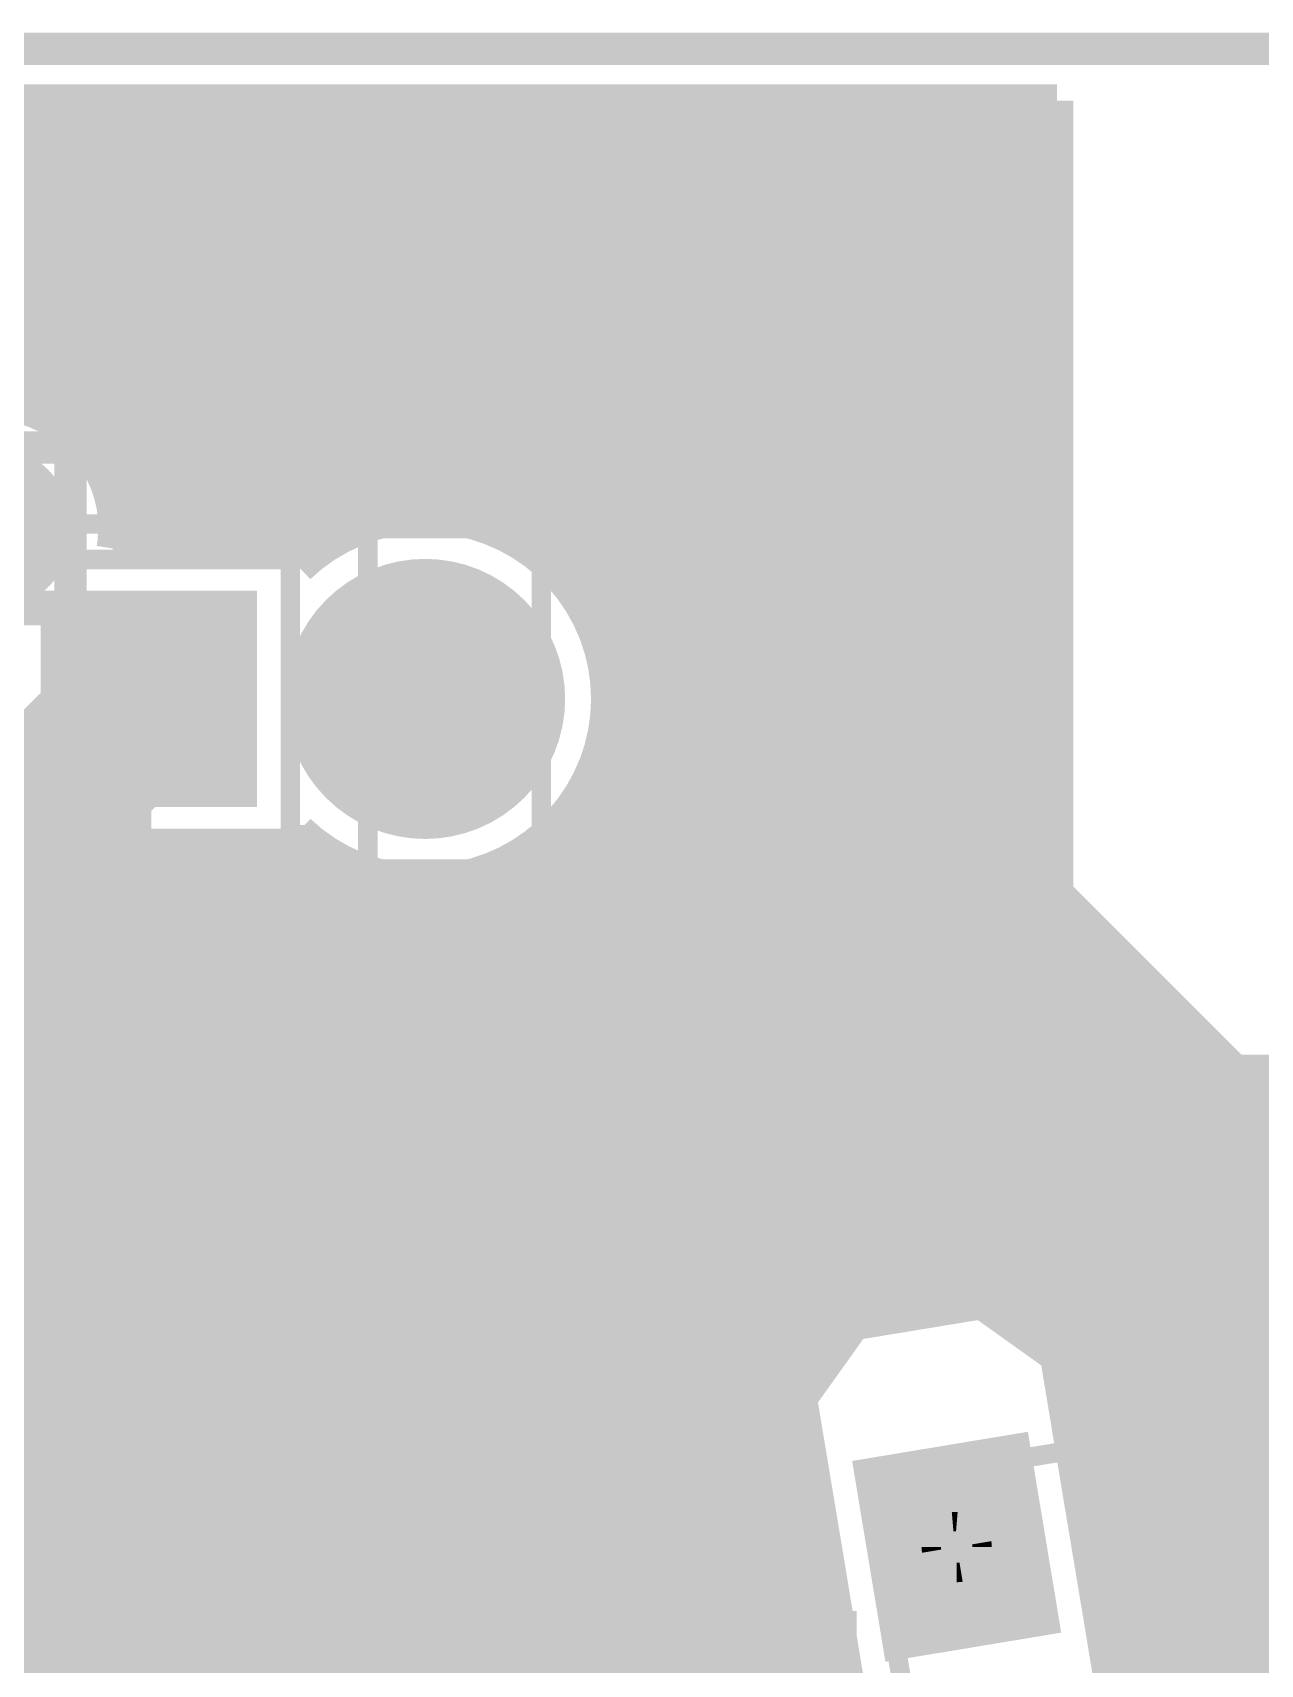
# Model space of a CAD drawing. Extents: x -5 to 90, y -49 to 54.
# Drawn here: x 0.97 to 10.61, y 41.31 to 54.13 of the extents above; entities that cross this region are included whole.
import ezdxf

# ---------------------------------------------------------------- set-up
doc = ezdxf.new("R2010")
doc.units = 0
doc.header["$MEASUREMENT"] = 0
doc.layers.get('0').update_dxf_attribs({"linetype": 'CONTINUOUS'})
for name, color, linetype in [('22-310-0_BOT', 7, 'CONTINUOUS'), ('22-310-0_DRD', 7, 'CONTINUOUS'), ('22-310-0_DRL', 2, 'CONTINUOUS'), ('22-310-0_SMB', 4, 'CONTINUOUS'), ('22-310-0_SMT', 3, 'CONTINUOUS'), ('22-310-0_SPT', 5, 'CONTINUOUS'), ('22-310-0_SSB', 10, 'CONTINUOUS'), ('22-310-0_SST', 14, 'CONTINUOUS'), ('22-310-0_TOP', 9, 'CONTINUOUS'), ('THRUHOLE_NPT', 11, 'CONTINUOUS'), ('THRUHOLE_TAP', 13, 'CONTINUOUS')]:
    doc.layers.add(name, color=color, linetype=linetype)

# ---------------------------------------------------------------- blocks, each defined once
blk = doc.blocks.new('SQUARE_14')
blk.add_solid([(0.84963, 0.84963), (0.84963, -0.84963), (-0.84963, 0.84963), (-0.84963, -0.84963)])
blk = doc.blocks.new('ROUND_16')
at = {"const_width": 0.65024}
blk.add_lwpolyline([(-0.32512, 0, 1), (0.32512, 0, 1)], format="xyb", close=True, dxfattribs=at)
blk = doc.blocks.new('ROUND_17')
at = {"const_width": 1.09982}
blk.add_lwpolyline([(-0.54991, 0, 1), (0.54991, 0, 1)], format="xyb", close=True, dxfattribs=at)
blk = doc.blocks.new('ROUND_18')
at = {"const_width": 0.8001}
blk.add_lwpolyline([(-0.40005, 0, 1), (0.40005, 0, 1)], format="xyb", close=True, dxfattribs=at)
blk = doc.blocks.new('ROUND_48')
at = {"const_width": 0.59944}
blk.add_lwpolyline([(-0.29972, 0, 1), (0.29972, 0, 1)], format="xyb", close=True, dxfattribs=at)
blk = doc.blocks.new('RECTANGLE_4')
blk.add_solid([(0.4826, 0.4064), (0.4826, -0.4064), (-0.4826, 0.4064), (-0.4826, -0.4064)])
blk = doc.blocks.new('ROUND_8')
at = {"const_width": 0.7493}
blk.add_lwpolyline([(-0.37465, 0, 1), (0.37465, 0, 1)], format="xyb", close=True, dxfattribs=at)
blk = doc.blocks.new('RECTANGLE_20')
blk.add_solid([(1.24968, 0.50038), (1.24968, -0.50038), (-1.24968, 0.50038), (-1.24968, -0.50038)])
blk = doc.blocks.new('SQUARE_29')
blk.add_solid([(3.5052, 3.5052), (3.5052, -3.5052), (-3.5052, 3.5052), (-3.5052, -3.5052)])
blk = doc.blocks.new('ROUND_2')
at = {"const_width": 0.50038}
blk.add_lwpolyline([(-0.25019, 0, 1), (0.25019, 0, 1)], format="xyb", close=True, dxfattribs=at)

msp = doc.modelspace()

# ---------------------------------------------------------------- linework, layer by layer
at = {"layer": '22-310-0_BOT'}
for points, const_width in [([(5.588, 53.213), (-4.445, 53.213), (-4.445, 24.892)], 0.254), ([(1.0414, 53.213), (1.0414, 51.12512)], 0.254), ([(1.27, 53.213), (1.27, 50.98034)], 0.254), ([(1.4986, 53.213), (1.4986, 50.69586)], 0.254), ([(1.7272, 53.213), (1.7272, 50.0761)], 0.254), ([(1.9558, 53.213), (1.9558, 50.0761)], 0.254), ([(2.1844, 53.213), (2.1844, 50.0761)], 0.254), ([(2.413, 53.213), (2.413, 50.0761)], 0.254), ([(2.6416, 53.213), (2.6416, 50.0761)], 0.254), ([(2.8702, 53.213), (2.8702, 50.0761)], 0.254), ([(3.0988, 53.213), (3.0988, 49.95926)], 0.254), ([(3.3274, 53.213), (3.3274, 50.1269)], 0.254), ([(3.556, 53.213), (3.556, 50.23358)], 0.254), ([(3.7846, 53.213), (3.7846, 50.29962)], 0.254), ([(4.0132, 53.213), (4.0132, 50.32502)], 0.254), ([(4.2418, 53.213), (4.2418, 50.31232)], 0.254), ([(4.4704, 53.213), (4.4704, 50.26406)], 0.254), ([(4.699, 53.213), (4.699, 50.17008)], 0.254), ([(4.9276, 53.213), (4.9276, 50.02784)], 0.254), ([(5.1562, 53.213), (5.1562, 49.80686)], 0.254), ([(5.3848, 53.213), (5.3848, 49.42078)], 0.254), ([(5.588, 53.213), (7.747, 51.054)], 0.254), ([(5.6134, 53.1876), (5.6134, 21.4376)], 0.254), ([(5.7658, 53.0352), (-4.445, 53.0352)], 0.254), ([(5.842, 52.959), (5.842, 21.8694)], 0.254), ([(5.9944, 52.8066), (-4.445, 52.8066)], 0.254), ([(6.0706, 52.7304), (6.0706, 22.0599)], 0.254), ([(6.223, 52.578), (-4.445, 52.578)], 0.254), ([(6.2992, 52.5018), (6.2992, 22.14626)], 0.254), ([(6.4516, 52.3494), (-4.445, 52.3494)], 0.254), ([(6.5278, 52.2732), (6.5278, 22.16404)], 0.254), ([(6.6802, 52.1208), (-4.445, 52.1208)], 0.254), ([(6.7564, 52.0446), (6.7564, 22.11578)], 0.254), ([(6.9088, 51.8922), (-4.445, 51.8922)], 0.254), ([(6.985, 51.816), (6.985, 21.99132)], 0.254), ([(7.1374, 51.6636), (-4.445, 51.6636)], 0.254), ([(7.2136, 51.5874), (7.2136, 43.69054)], 0.254), ([(7.366, 51.435), (-4.445, 51.435)], 0.254), ([(7.4422, 51.3588), (7.4422, 43.98772)], 0.254), ([(7.5946, 51.2064), (0.75692, 51.2064)], 0.254), ([(7.6708, 51.1302), (7.6708, 44.02582)], 0.254), ([(7.747, 51.054), (7.747, 48.641)], 0.254), ([(7.747, 50.9778), (1.27254, 50.9778)], 0.254), ([(7.747, 50.7492), (1.46812, 50.7492)], 0.254), ([(7.747, 50.5206), (1.57226, 50.5206)], 0.254), ([(3.74904, 50.292), (1.6129, 50.292)], 0.254), ([(7.747, 50.292), (4.35864, 50.292)], 0.254), ([(3.06578, 50.0761), (1.6002, 50.0761)], 0.254), ([(3.23088, 50.0634), (1.6002, 50.0634)], 0.254), ([(3.06578, 50.0761), (3.06578, 49.92624)], 0.254), ([(7.747, 50.0634), (4.87934, 50.0634)], 0.254), ([(7.747, 49.8348), (5.13334, 49.8348)], 0.254), ([(7.747, 49.6062), (5.2959, 49.6062)], 0.254), ([(7.747, 49.3776), (5.40004, 49.3776)], 0.254), ([(7.747, 49.149), (5.461, 49.149)], 0.254), ([(7.747, 48.9204), (5.48386, 48.9204)], 0.254), ([(7.747, 48.6918), (5.46862, 48.6918)], 0.254), ([(7.747, 48.641), (11.303, 45.085)], 0.254), ([(7.9248, 48.4632), (5.41782, 48.4632)], 0.254), ([(7.8994, 48.4886), (7.8994, 44.06392)], 0.254), ([(5.3848, 48.36922), (5.3848, 21.4376)], 0.254), ([(8.1534, 48.2346), (5.32384, 48.2346)], 0.254), ([(8.128, 48.26), (8.128, 44.10202)], 0.254), ([(5.1562, 47.98314), (5.1562, 21.4376)], 0.254), ([(8.382, 48.006), (5.17398, 48.006)], 0.254), ([(8.3566, 48.0314), (8.3566, 44.14012)], 0.254), ([(3.06578, 47.86122), (3.06578, 47.7139)], 0.254), ([(3.0988, 47.83074), (3.0988, 21.4376)], 0.254), ([(8.5852, 47.8028), (8.5852, 44.03598)], 0.254), ([(3.06578, 47.7139), (0.70358, 47.7139)], 0.254), ([(1.0414, 47.7139), (1.0414, 22.9743)], 0.254), ([(1.27, 47.7139), (1.27, 23.04542)], 0.254), ([(1.4986, 47.7139), (1.4986, 23.04796)], 0.254), ([(1.7272, 47.7139), (1.7272, 22.987)], 0.254), ([(1.9558, 47.7139), (1.9558, 22.83714)], 0.254), ([(2.1844, 47.7139), (2.1844, 22.48662)], 0.254), ([(2.413, 47.7139), (2.413, 21.89226)], 0.254), ([(2.6416, 47.7139), (2.6416, 21.66366)], 0.254), ([(2.8702, 47.7139), (2.8702, 21.4376)], 0.254), ([(3.1623, 47.7774), (3.06578, 47.7774)], 0.254), ([(4.9276, 47.76216), (4.9276, 21.4376)], 0.254), ([(8.6106, 47.7774), (4.94538, 47.7774)], 0.254), ([(3.57124, 47.5488), (-2.30378, 47.5488)], 0.254), ([(3.3274, 47.6631), (3.3274, 21.4376)], 0.254), ([(3.556, 47.55388), (3.556, 21.4376)], 0.254), ([(8.8392, 47.5488), (4.53644, 47.5488)], 0.254), ([(4.699, 47.61738), (4.699, 21.4376)], 0.254), ([(8.8138, 47.5742), (8.8138, 43.87342)], 0.254), ([(3.7846, 47.49038), (3.7846, 21.4376)], 0.254), ([(4.0132, 47.46498), (4.0132, 21.4376)], 0.254), ([(4.2418, 47.47768), (4.2418, 21.4376)], 0.254), ([(4.4704, 47.52594), (4.4704, 21.4376)], 0.254), ([(9.0678, 47.3202), (-4.445, 47.3202)], 0.254), ([(9.0424, 47.3456), (9.0424, 43.5356)], 0.254), ([(25.781, 46.736), (16.002, 46.736), (14.732, 45.466), (13.462, 45.466), (10.16, 42.164), (10.16, 40.33012), (9.73328, 39.90086)], 1.27), ([(9.2964, 47.0916), (-4.445, 47.0916)], 0.254), ([(9.271, 47.117), (9.271, 42.53992)], 0.254), ([(9.525, 46.863), (-4.445, 46.863)], 0.254), ([(9.4996, 46.8884), (9.4996, 42.86758)], 0.254), ([(9.7282, 46.6598), (9.7282, 43.09618)], 0.254), ([(9.7536, 46.6344), (-4.445, 46.6344)], 0.254), ([(9.9822, 46.4058), (-4.445, 46.4058)], 0.254), ([(9.9568, 46.4312), (9.9568, 43.32478)], 0.254), ([(10.2108, 46.1772), (-4.445, 46.1772)], 0.254), ([(10.1854, 46.2026), (10.1854, 43.55338)], 0.254), ([(10.4394, 45.9486), (-4.445, 45.9486)], 0.254), ([(10.414, 45.974), (10.414, 43.78198)], 0.254), ([(10.668, 45.72), (-4.445, 45.72)], 0.254), ([(10.6426, 45.7454), (10.6426, 44.01058)], 0.254), ([(10.8966, 45.4914), (-4.445, 45.4914)], 0.254), ([(11.1252, 45.2628), (-4.445, 45.2628)], 0.254), ([(11.66368, 45.0342), (-4.445, 45.0342)], 0.254), ([(11.71448, 45.085), (9.48436, 42.85234)], 0.254), ([(11.43508, 44.8056), (-4.445, 44.8056)], 0.254), ([(11.20648, 44.577), (-4.445, 44.577)], 0.254), ([(10.97788, 44.3484), (-4.445, 44.3484)], 0.254), ([(8.23722, 44.1198), (-4.445, 44.1198)], 0.254), ([(8.42518, 44.15028), (7.42188, 43.98518)], 0.254), ([(8.42518, 44.15028), (9.00938, 43.73372)], 0.254), ([(10.74928, 44.1198), (8.46836, 44.1198)], 0.254), ([(7.42188, 43.98518), (7.00532, 43.40098)], 0.254), ([(7.35584, 43.8912), (-4.445, 43.8912)], 0.254), ([(10.52068, 43.8912), (8.7884, 43.8912)], 0.254), ([(9.00938, 43.73372), (9.22782, 42.41546)], 0.254), ([(7.19328, 43.6626), (-4.445, 43.6626)], 0.254), ([(10.29208, 43.6626), (9.01954, 43.6626)], 0.254), ([(7.02818, 43.434), (-4.445, 43.434)], 0.254), ([(7.00532, 43.40098), (7.4422, 40.76954)], 0.254), ([(10.06348, 43.434), (9.05764, 43.434)], 0.254), ([(7.03834, 43.2054), (-4.445, 43.2054)], 0.254), ([(9.83488, 43.2054), (9.09574, 43.2054)], 0.254), ([(7.07644, 42.9768), (-4.445, 42.9768)], 0.254), ([(9.60628, 42.9768), (9.13384, 42.9768)], 0.254), ([(7.11454, 42.7482), (-4.445, 42.7482)], 0.254), ([(9.39038, 42.7482), (9.17194, 42.7482)], 0.254), ([(7.15264, 42.5196), (-4.445, 42.5196)], 0.254), ([(9.26338, 42.5196), (9.21004, 42.5196)], 0.254), ([(7.1882, 42.291), (-4.445, 42.291)], 0.254), ([(7.2263, 42.0624), (-4.445, 42.0624)], 0.254), ([(7.2136, 42.14876), (7.2136, 21.717)], 0.254), ([(7.2644, 41.8338), (-4.445, 41.8338)], 0.254), ([(7.3025, 41.6052), (-4.445, 41.6052)], 0.254), ([(7.3406, 41.3766), (-4.445, 41.3766)], 0.254)]:
    msp.add_lwpolyline(points, dxfattribs=dict(at, const_width=const_width))
at = {"layer": '22-310-0_BOT', "const_width": 0.254}
for points in [[(1.61544, 50.23358, 0.4142136), (0.635, 51.21402)], [(1.6002, 50.0761, 0.0404553), (1.61296, 50.23358)], [(4.05384, 50.32502, 0.1933618), (3.06451, 49.92756)], [(5.48386, 48.895, 0.4142136), (4.05384, 50.32502)], [(4.05384, 47.46498, 0.4142136), (5.48386, 48.895)], [(3.06578, 47.86122, 0.193043), (4.05384, 47.46498)], [(9.47674, 42.84726, 0.1312247), (9.22707, 42.41566)], [(9.47674, 42.84726, 0.1312247), (9.22707, 42.41566)]]:
    msp.add_lwpolyline(points, format="xyb", dxfattribs=at)
at = {"layer": '22-310-0_DRD', "const_width": 0.254}
for points in [[(44.99864, 54.0004), (44.99864, -4.0005), (-4.99872, -4.0005), (-4.99872, 54.0004), (44.99864, 54.0004)], [(1.27, 50.86858), (0, 50.86858)], [(1.27, 49.59858), (1.27, 50.86858)], [(1.27, 50.23358), (0, 50.23358)], [(0, 49.59858), (1.27, 49.59858)], [(1.24968, 49.53), (1.24968, 48.26)], [(2.51968, 49.53), (1.24968, 49.53)], [(2.51968, 49.53), (1.24968, 48.26)], [(2.51968, 48.26), (1.24968, 49.53)], [(2.51968, 48.26), (2.51968, 49.53)], [(3.79984, 49.53), (3.41884, 49.149)], [(4.30784, 49.53), (3.79984, 49.53)], [(4.68884, 49.149), (4.30784, 49.53)], [(3.41884, 49.149), (3.41884, 48.641)], [(4.68884, 48.641), (4.68884, 49.149)], [(3.41884, 48.641), (3.79984, 48.26)], [(4.30784, 48.26), (4.68884, 48.641)], [(1.24968, 48.26), (2.51968, 48.26)], [(3.79984, 48.26), (4.30784, 48.26)]]:
    msp.add_lwpolyline(points, dxfattribs=at)
at = {"layer": '22-310-0_DRL'}
for points, const_width in [([(44.99864, 54.0004), (44.99864, -4.0005), (-4.99872, -4.0005), (-4.99872, 54.0004), (44.99864, 54.0004)], 0.254), ([(8.09752, 43.02506), (8.35914, 41.44772)], 1.39954)]:
    msp.add_lwpolyline(points, dxfattribs=dict(at, const_width=const_width))
at = {"layer": '22-310-0_SSB', "const_width": 0.1524}
msp.add_lwpolyline([(9.88568, 28.62326), (7.53872, 42.73042), (13.45692, 43.7134), (15.80388, 29.60878), (9.88568, 28.62326)], dxfattribs=at)
for points in [[(8.19658, 42.43324, 0.3666325), (8.02894, 42.23512)], [(8.2296, 42.43324, 0.0414524), (8.19658, 42.43324)], [(8.42518, 42.26814, 0.3660338), (8.2296, 42.43324)], [(8.02894, 42.23512, 0.0413123), (8.03167, 42.20213)], [(8.26262, 42.03954, 0.3660338), (8.42772, 42.23512)], [(8.42772, 42.23512, 0.0418376), (8.42496, 42.2681)], [(8.03148, 42.2021, 0.3666325), (8.2296, 42.03446)], [(8.2296, 42.03446, 0.0418363), (8.263, 42.03726)]]:
    msp.add_lwpolyline(points, format="xyb", dxfattribs=at)
at = {"layer": '22-310-0_SST'}
for points, const_width in [([(-1.96596, 52.91582), (-1.96596, 53.49494), (3.23596, 53.49494), (3.23596, 52.91582)], 0.1524), ([(-2.33426, 47.55896), (-3.6957, 47.55896), (-3.6957, 47.1551), (-2.33426, 47.1551), (-2.33426, 50.6349), (-1.96596, 50.6349), (-1.96596, 51.45532), (-1.56464, 51.45532), (-1.56464, 52.64404), (2.83464, 52.64404), (2.83464, 51.45532), (3.23596, 51.45532), (3.23596, 52.91582), (-1.96596, 52.91582), (-1.96596, 51.45532)], 0.1524), ([(2.07518, 50.84318), (2.07518, 51.85918), (1.9558, 51.689)], 0.1524), ([(2.83464, 51.45532), (2.83464, 49.98974), (2.99466, 49.98974), (2.99466, 47.80026), (-1.72466, 47.80026), (-1.72466, 49.98974), (-1.56464, 49.98974), (-0.69596, 49.98974), (0.4953, 49.98974), (0.4953, 49.1109), (0.4953, 48.50892), (0.7747, 48.50892), (0.7747, 49.1109), (0.4953, 49.1109)], 0.1524), ([(3.23596, 51.45532), (3.23596, 50.6349), (3.60426, 50.6349)], 0.1524), ([(2.19202, 50.84318), (1.9558, 50.84318)], 0.1524), ([(3.60426, 47.55896), (4.9657, 47.55896), (4.9657, 50.23104), (4.9657, 50.6349), (3.60426, 50.6349), (3.60426, 47.1551), (4.9657, 47.1551), (4.9657, 47.55896)], 0.1524), ([(-0.69596, 49.98974), (-0.69596, 50.26914), (1.96596, 50.26914), (1.96596, 49.98974)], 0.1524), ([(3.60426, 50.23104), (4.9657, 50.23104)], 0.1524), ([(2.83464, 49.98974), (1.96596, 49.98974), (0.7747, 49.98974), (0.7747, 49.1109)], 0.1524), ([(6.35, 49.44618), (6.35, 48.9712), (5.67182, 49.20742), (5.67182, 49.3268), (6.68782, 49.3268)], 0.1524), ([(2.20218, 49.2125), (1.56718, 49.2125), (1.56718, 48.5775), (1.71704, 48.72736), (2.05232, 48.72736), (2.20218, 48.5775), (2.20218, 49.2125), (2.05232, 49.06264), (2.05232, 48.72736)], 0.1524), ([(1.56718, 49.2125), (1.71704, 49.06264), (2.05232, 49.06264)], 0.1524), ([(1.71704, 49.06264), (1.71704, 48.72736)], 0.1524), ([(1.56718, 48.5775), (2.20218, 48.5775)], 0.1524), ([(5.67182, 48.60798), (5.67182, 48.36922)], 0.1524), ([(6.35, 48.19142), (6.52018, 48.19142), (6.68782, 48.25238), (6.68782, 48.4886), (6.52018, 48.54702), (5.67182, 48.54702)], 0.1524), ([(6.36524, 47.7393), (6.36524, 47.26686), (5.68706, 47.50308), (5.68706, 47.62246), (6.70306, 47.62246)], 0.1524), ([(3.60426, 47.1551), (-2.33426, 47.1551)], 0.1524), ([(6.53542, 46.9011), (6.70306, 46.84268), (6.70306, 46.48708), (6.53542, 46.42866), (5.85724, 46.42866), (5.68706, 46.48708), (5.68706, 46.84268), (5.85724, 46.9011)], 0.1524), ([(2.7686, 42.1513), (2.7686, 46.7487), (-0.2286, 46.7487), (-0.2286, 42.1513), (2.7686, 42.1513)], 0.20066), ([(4.21894, 45.90796), (4.21894, 45.67174)], 0.1524), ([(6.5405, 42.9895), (6.5405, 45.9105), (4.9022, 45.9105), (4.9022, 42.9895), (6.5405, 42.9895)], 0.1524), ([(4.21894, 45.78858), (3.20294, 45.78858), (3.37312, 45.67174)], 0.1524), ([(4.0513, 45.18914), (4.21894, 45.12818), (4.21894, 44.77258), (4.0513, 44.71416), (3.37312, 44.71416), (3.20294, 44.77258), (3.20294, 45.12818), (3.37312, 45.18914)], 0.1524), ([(3.20294, 44.35094), (3.20294, 43.87596)], 0.1524), ([(4.21894, 44.11218), (3.20294, 44.11218)], 0.1524), ([(3.71094, 43.03776), (3.71094, 43.39336), (3.5433, 43.51274), (3.37312, 43.51274), (3.20294, 43.39336), (3.20294, 43.03776), (4.21894, 43.03776)], 0.1524), ([(-4.445, 41.656), (-4.445, 34.544), (7.366, 34.544), (7.366, 41.656), (-4.445, 41.656)], 0.1524)]:
    msp.add_lwpolyline(points, dxfattribs=dict(at, const_width=const_width))
at = {"layer": '22-310-0_TOP'}
for points, const_width in [([(9.017, 53.594), (-4.445, 53.594)], 0.254), ([(1.0414, 53.594), (1.0414, 51.12512)], 0.254), ([(1.27, 53.594), (1.27, 50.98034)], 0.254), ([(1.4986, 53.594), (1.4986, 50.69586)], 0.254), ([(1.7272, 53.594), (1.7272, 50.0761)], 0.254), ([(1.9558, 53.594), (1.9558, 50.0761)], 0.254), ([(2.1844, 53.594), (2.1844, 50.0761)], 0.254), ([(2.413, 53.594), (2.413, 50.0761)], 0.254), ([(2.6416, 53.594), (2.6416, 50.0761)], 0.254), ([(2.8702, 53.594), (2.8702, 50.0761)], 0.254), ([(3.0988, 53.594), (3.0988, 49.95926)], 0.254), ([(3.3274, 53.594), (3.3274, 50.1269)], 0.254), ([(3.556, 53.594), (3.556, 50.23358)], 0.254), ([(3.7846, 53.594), (3.7846, 50.29962)], 0.254), ([(4.0132, 53.594), (4.0132, 50.32502)], 0.254), ([(4.2418, 53.594), (4.2418, 50.31232)], 0.254), ([(4.4704, 53.594), (4.4704, 50.26406)], 0.254), ([(4.699, 53.594), (4.699, 50.17008)], 0.254), ([(4.9276, 53.594), (4.9276, 50.02784)], 0.254), ([(5.1562, 53.594), (5.1562, 49.80686)], 0.254), ([(5.3848, 53.594), (5.3848, 49.42078)], 0.254), ([(5.6134, 53.594), (5.6134, 53.086)], 0.254), ([(5.842, 53.594), (5.842, 53.36032)], 0.254), ([(6.0706, 53.594), (6.0706, 53.48478)], 0.254), ([(6.2992, 53.594), (6.2992, 53.53304)], 0.254), ([(6.5278, 53.594), (6.5278, 53.51526)], 0.254), ([(6.7564, 53.594), (6.7564, 53.4289)], 0.254), ([(6.985, 53.594), (6.985, 53.2384)], 0.254), ([(7.2136, 53.594), (7.2136, 46.4312)], 0.254), ([(7.4422, 53.594), (7.4422, 46.4312)], 0.254), ([(7.6708, 53.594), (7.6708, 46.4312)], 0.254), ([(7.8994, 53.594), (7.8994, 46.4312)], 0.254), ([(8.128, 53.594), (8.128, 46.4312)], 0.254), ([(8.3566, 53.594), (8.3566, 46.4312)], 0.254), ([(8.5852, 53.594), (8.5852, 46.4312)], 0.254), ([(8.8138, 53.594), (8.8138, 46.4312)], 0.254), ([(9.017, 53.594), (9.017, 46.4312)], 0.254), ([(5.84708, 53.3654), (-4.445, 53.3654)], 0.254), ([(9.017, 53.3654), (6.85292, 53.3654)], 0.254), ([(5.64134, 53.1368), (-4.445, 53.1368)], 0.254), ([(9.017, 53.1368), (7.05866, 53.1368)], 0.254), ([(5.54482, 52.9082), (-4.445, 52.9082)], 0.254), ([(9.017, 52.9082), (7.15518, 52.9082)], 0.254), ([(5.51942, 52.6796), (-4.445, 52.6796)], 0.254), ([(9.017, 52.6796), (7.17804, 52.6796)], 0.254), ([(5.56006, 52.451), (-4.445, 52.451)], 0.254), ([(9.017, 52.451), (7.13994, 52.451)], 0.254), ([(5.6134, 52.32146), (5.6134, 46.3423)], 0.254), ([(5.67436, 52.2224), (-4.445, 52.2224)], 0.254), ([(6.985, 52.1716), (6.985, 46.4312)], 0.254), ([(9.017, 52.2224), (7.02564, 52.2224)], 0.254), ([(5.842, 52.04968), (5.842, 46.41342)], 0.254), ([(5.92328, 51.9938), (-4.445, 51.9938)], 0.254), ([(6.0706, 51.92268), (6.0706, 46.4312)], 0.254), ([(6.7564, 51.9811), (6.7564, 46.4312)], 0.254), ([(9.017, 51.9938), (6.77672, 51.9938)], 0.254), ([(6.2992, 51.87696), (6.2992, 46.4312)], 0.254), ([(6.5278, 51.89474), (6.5278, 46.4312)], 0.254), ([(9.017, 51.7652), (-4.445, 51.7652)], 0.254), ([(9.017, 51.5366), (-4.445, 51.5366)], 0.254), ([(9.017, 51.308), (-4.445, 51.308)], 0.254), ([(9.017, 51.0794), (1.1303, 51.0794)], 0.254), ([(9.017, 50.8508), (1.397, 50.8508)], 0.254), ([(9.017, 50.6222), (1.53416, 50.6222)], 0.254), ([(9.017, 50.3936), (1.6002, 50.3936)], 0.254), ([(3.39598, 50.165), (1.6129, 50.165)], 0.254), ([(9.017, 50.165), (4.7117, 50.165)], 0.254), ([(3.06578, 50.0761), (1.6002, 50.0761)], 0.254), ([(3.06578, 50.0761), (3.06578, 49.92624)], 0.254), ([(9.017, 49.9364), (5.03428, 49.9364)], 0.254), ([(9.017, 49.7078), (5.22986, 49.7078)], 0.254), ([(9.017, 49.4792), (5.3594, 49.4792)], 0.254), ([(1.88468, 48.895), (1.27, 48.28032), (1.27, 45.9486)], 1.27), ([(9.017, 49.2506), (5.43814, 49.2506)], 0.254), ([(9.017, 49.022), (5.47878, 49.022)], 0.254), ([(9.017, 48.7934), (5.48132, 48.7934)], 0.254), ([(9.017, 48.5648), (5.44576, 48.5648)], 0.254), ([(9.017, 48.3362), (5.36956, 48.3362)], 0.254), ([(5.3848, 48.36922), (5.3848, 46.19244)], 0.254), ([(9.017, 48.1076), (5.24764, 48.1076)], 0.254), ([(5.1562, 47.98314), (5.1562, 46.1264)], 0.254), ([(3.06578, 47.86122), (3.06578, 47.7139)], 0.254), ([(3.0988, 47.83074), (3.0988, 44.84878)], 0.254), ([(9.017, 47.879), (5.05968, 47.879)], 0.254), ([(3.06578, 47.7139), (2.2352, 47.7139)], 0.254), ([(2.2352, 47.7139), (2.2352, 46.77918)], 0.254), ([(2.413, 47.7139), (2.413, 46.77918)], 0.254), ([(2.6416, 47.7139), (2.6416, 46.77918)], 0.254), ([(2.8702, 47.7139), (2.8702, 44.62018)], 0.254), ([(4.9276, 47.76216), (4.9276, 46.1264)], 0.254), ([(3.35026, 47.6504), (2.2352, 47.6504)], 0.254), ([(3.3274, 47.6631), (3.3274, 45.07738)], 0.254), ([(3.556, 47.55388), (3.556, 45.30598)], 0.254), ([(4.699, 47.61738), (4.699, 46.12386)], 0.254), ([(9.017, 47.6504), (4.75742, 47.6504)], 0.254), ([(9.017, 47.4218), (2.2352, 47.4218)], 0.254), ([(3.7846, 47.49038), (3.7846, 45.53458)], 0.254), ([(4.0132, 47.46498), (4.0132, 45.76318)], 0.254), ([(4.2418, 47.47768), (4.2418, 45.96638)], 0.254), ([(4.4704, 47.52594), (4.4704, 46.0756)], 0.254), ([(9.017, 47.1932), (2.2352, 47.1932)], 0.254), ([(5.715, 45.1612), (6.0198, 45.466), (14.859, 45.466), (16.1544, 46.7614), (19.685, 46.7614)], 1.27), ([(9.017, 46.9646), (2.2352, 46.9646)], 0.254), ([(2.84988, 46.77918), (2.2352, 46.77918)], 0.254), ([(2.84988, 46.77918), (2.84988, 45.12056)], 0.254), ([(9.017, 46.736), (2.84988, 46.736)], 0.254), ([(9.017, 46.5074), (2.84988, 46.5074)], 0.254), ([(9.017, 46.4312), (6.0198, 46.4312)], 0.254), ([(5.4991, 46.2788), (2.84988, 46.2788)], 0.254), ([(4.39928, 46.0502), (2.84988, 46.0502)], 0.254), ([(5.31368, 46.1264), (4.7752, 46.1264)], 0.254), ([(4.08432, 45.83684), (2.16408, 43.91406)], 0.254), ([(4.06908, 45.8216), (2.84988, 45.8216)], 0.254), ([(1.27, 42.94886), (2.56286, 42.94886), (4.7752, 45.1612), (5.715, 45.1612)], 1.27), ([(3.84048, 45.593), (2.84988, 45.593)], 0.254), ([(3.61188, 45.3644), (2.84988, 45.3644)], 0.254), ([(2.84988, 45.12056), (1.76276, 45.12056)], 0.254), ([(1.9558, 45.12056), (1.9558, 43.91406)], 0.254), ([(2.1844, 45.12056), (2.1844, 43.93438)], 0.254), ([(2.413, 45.12056), (2.413, 44.16298)], 0.254), ([(2.6416, 45.12056), (2.6416, 44.39158)], 0.254), ([(3.38328, 45.1358), (2.84988, 45.1358)], 0.254), ([(1.0414, 45.01134), (1.0414, 43.91406)], 0.254), ([(1.27, 44.9834), (1.27, 43.91406)], 0.254), ([(1.4986, 45.01134), (1.4986, 43.91406)], 0.254), ([(1.7272, 45.10024), (1.7272, 43.91406)], 0.254), ([(3.15468, 44.9072), (-2.20726, 44.9072)], 0.254), ([(2.92608, 44.6786), (-2.20726, 44.6786)], 0.254), ([(14.859, 44.5008), (6.5278, 44.5008)], 0.254), ([(6.5278, 44.5008), (6.5278, 44.4754)], 0.254), ([(6.5278, 44.5008), (6.5278, 41.9354)], 0.254), ([(6.7564, 44.5008), (6.7564, 41.9354)], 0.254), ([(6.985, 44.5008), (6.985, 41.9354)], 0.254), ([(7.2136, 44.5008), (7.2136, 43.69054)], 0.254), ([(7.4422, 44.5008), (7.4422, 43.98772)], 0.254), ([(7.6708, 44.5008), (7.6708, 44.02582)], 0.254), ([(7.8994, 44.5008), (7.8994, 44.06392)], 0.254), ([(8.128, 44.5008), (8.128, 44.10202)], 0.254), ([(8.3566, 44.5008), (8.3566, 44.14012)], 0.254), ([(8.5852, 44.5008), (8.5852, 44.03598)], 0.254), ([(8.8138, 44.5008), (8.8138, 43.87342)], 0.254), ([(9.0424, 44.5008), (9.0424, 43.5356)], 0.254), ([(9.271, 44.5008), (9.271, 42.16146)], 0.254), ([(9.4996, 44.5008), (9.4996, 41.0083)], 0.254), ([(9.7282, 44.5008), (9.7282, 41.03116)], 0.254), ([(9.9568, 44.5008), (9.9568, 41.0083)], 0.254), ([(10.1854, 44.5008), (10.1854, 40.93718)], 0.254), ([(10.414, 44.5008), (10.414, 40.80256)], 0.254), ([(10.6426, 44.5008), (10.6426, 40.57142)], 0.254), ([(2.69748, 44.45), (-4.445, 44.45)], 0.254), ([(16.58366, 44.45), (6.5278, 44.45)], 0.254), ([(6.5278, 44.4246), (6.5278, 43.0022)], 0.254), ([(2.46888, 44.2214), (-0.8382, 44.2214)], 0.254), ([(16.58366, 44.2214), (6.5278, 44.2214)], 0.254), ([(8.42518, 44.15028), (7.42188, 43.98518), (7.00532, 43.40098)], 0.254), ([(8.42518, 44.15028), (9.00938, 43.73372)], 0.254), ([(2.24028, 43.9928), (-0.59182, 43.9928)], 0.254), ([(7.47268, 43.9928), (6.5278, 43.9928)], 0.254), ([(16.58366, 43.9928), (8.64616, 43.9928)], 0.254), ([(1.27, 42.94886), (-0.91186, 42.94886), (-1.397, 43.434), (-3.175, 43.434), (-3.048, 43.307), (-3.048, 40.386)], 1.27), ([(1.27, 43.91406), (-0.51308, 43.91406)], 0.254), ([(2.16408, 43.91406), (1.27, 43.91406)], 0.254), ([(4.9022, 43.92168), (3.25374, 42.27322)], 0.254), ([(4.9022, 43.92168), (4.9022, 43.0022)], 0.254), ([(4.699, 43.71848), (4.699, 41.9354)], 0.254), ([(4.9022, 43.7642), (4.74218, 43.7642)], 0.254), ([(4.9022, 43.7388), (5.715, 43.7388)], 0.254), ([(5.715, 43.0022), (5.715, 43.7388)], 0.254), ([(6.5278, 43.7388), (5.715, 43.7388)], 0.254), ([(7.2644, 43.7642), (6.5278, 43.7642)], 0.254), ([(16.58366, 43.7642), (8.9662, 43.7642)], 0.254), ([(9.00938, 43.73372), (9.44626, 41.10228)], 0.254), ([(4.4704, 43.48988), (4.4704, 41.9354)], 0.254), ([(4.9022, 43.5356), (4.51358, 43.5356)], 0.254), ([(7.10184, 43.5356), (6.5278, 43.5356)], 0.254), ([(16.58366, 43.5356), (9.0424, 43.5356)], 0.254), ([(7.00532, 43.40098), (7.24916, 41.9354)], 0.254), ([(4.2418, 43.26128), (4.2418, 41.9354)], 0.254), ([(4.9022, 43.307), (4.28498, 43.307)], 0.254), ([(7.02056, 43.307), (6.5278, 43.307)], 0.254), ([(16.58366, 43.307), (9.0805, 43.307)], 0.254), ([(4.9022, 43.0784), (4.05638, 43.0784)], 0.254), ([(7.05866, 43.0784), (6.5278, 43.0784)], 0.254), ([(16.58366, 43.0784), (9.1186, 43.0784)], 0.254), ([(4.0132, 43.03268), (4.0132, 41.9354)], 0.254), ([(6.5278, 43.0022), (4.9022, 43.0022)], 0.254), ([(4.9276, 43.0022), (4.9276, 41.9354)], 0.254), ([(5.1562, 43.0022), (5.1562, 41.9354)], 0.254), ([(5.3848, 43.0022), (5.3848, 41.9354)], 0.254), ([(5.6134, 43.0022), (5.6134, 41.9354)], 0.254), ([(5.842, 43.0022), (5.842, 41.9354)], 0.254), ([(6.0706, 43.0022), (6.0706, 41.9354)], 0.254), ([(6.2992, 43.0022), (6.2992, 41.9354)], 0.254), ([(3.7846, 42.80408), (3.7846, 41.9354)], 0.254), ([(7.09676, 42.8498), (3.82778, 42.8498)], 0.254), ([(16.58366, 42.8498), (9.1567, 42.8498)], 0.254), ([(3.556, 42.57548), (3.556, 41.9354)], 0.254), ([(7.13486, 42.6212), (3.59918, 42.6212)], 0.254), ([(16.58366, 42.6212), (9.1948, 42.6212)], 0.254), ([(3.3274, 42.34688), (3.3274, 41.9354)], 0.254), ([(7.17296, 42.3926), (3.37058, 42.3926)], 0.254), ([(16.58366, 42.3926), (9.2329, 42.3926)], 0.254), ([(7.21106, 42.164), (3.1242, 42.164)], 0.254), ([(16.58366, 42.164), (9.271, 42.164)], 0.254), ([(2.8702, 42.03446), (2.8702, 41.9354)], 0.254), ([(3.0988, 42.14622), (3.0988, 41.9354)], 0.254), ([(7.2136, 42.14876), (7.2136, 41.9354)], 0.254), ([(7.24916, 41.9354), (-2.0828, 41.9354)], 0.254), ([(1.27, 41.98366), (-0.9144, 41.98366)], 0.254), ([(7.24916, 41.9354), (-0.0254, 41.9354)], 0.254), ([(1.0414, 41.98366), (1.0414, 41.9354)], 0.254), ([(1.27, 41.98366), (1.27, 41.9354)], 0.254), ([(2.56286, 41.98366), (1.27, 41.98366)], 0.254), ([(1.4986, 41.98366), (1.4986, 41.9354)], 0.254), ([(1.7272, 41.98366), (1.7272, 41.9354)], 0.254), ([(1.9558, 41.98366), (1.9558, 41.9354)], 0.254), ([(2.1844, 41.98366), (2.1844, 41.9354)], 0.254), ([(2.413, 41.98366), (2.413, 41.9354)], 0.254), ([(2.6416, 41.9862), (2.6416, 41.9354)], 0.254), ([(3.81, 41.9354), (3.81, 38.1)], 0.254), ([(16.75384, 41.9354), (9.3091, 41.9354)], 0.254), ([(16.98244, 41.7068), (9.3472, 41.7068)], 0.254), ([(17.74444, 41.4782), (9.3853, 41.4782)], 0.254), ([(11.59764, 41.2496), (9.4234, 41.2496)], 0.254)]:
    msp.add_lwpolyline(points, dxfattribs=dict(at, const_width=const_width))
at = {"layer": '22-310-0_TOP', "const_width": 0.254}
for points in [[(6.35, 53.53558, 0.4142136), (5.51942, 52.705)], [(7.18058, 52.705, 0.4142136), (6.35, 53.53558)], [(5.51942, 52.705, 0.4142136), (6.35, 51.87442)], [(6.35, 51.87442, 0.4142136), (7.18058, 52.705)], [(1.61544, 50.23358, 0.4142136), (0.635, 51.21402)], [(1.6002, 50.0761, 0.0404553), (1.61296, 50.23358)], [(4.05384, 50.32502, 0.1933618), (3.06451, 49.92756)], [(5.48386, 48.895, 0.4142136), (4.05384, 50.32502)], [(4.05384, 47.46498, 0.4142136), (5.48386, 48.895)], [(3.06578, 47.86122, 0.193043), (4.05384, 47.46498)], [(6.0198, 46.4312, 0.1989128), (5.3373, 46.1485)], [(6.0198, 46.4312, 0.1989128), (5.3373, 46.1485)], [(4.7752, 46.1264, 0.1989128), (4.0927, 45.8437)], [(4.7752, 46.1264, 0.1989128), (4.0927, 45.8437)], [(0.77724, 45.12056, 0.1350122), (1.27, 44.98503)], [(1.27, 44.9834, 0.1350116), (1.76359, 45.11915)], [(2.56286, 41.98366, 0.198912), (3.24536, 42.26636)]]:
    msp.add_lwpolyline(points, format="xyb", dxfattribs=at)

# ---------------------------------------------------------------- block references
at = {"layer": '22-310-0_BOT'}
for name, p in [('ROUND_16', (0.635, 50.23358)), ('ROUND_17', (4.05384, 48.895)), ('SQUARE_14', (1.88468, 48.895))]:
    msp.add_blockref(name, p, dxfattribs=at)
at = {"layer": '22-310-0_DRL'}
for name, p in [('ROUND_16', (0.635, 50.23358)), ('ROUND_18', (4.05384, 48.895)), ('ROUND_48', (1.88468, 48.895))]:
    msp.add_blockref(name, p, dxfattribs=at)
at = {"layer": '22-310-0_SMB'}
for name, p in [('ROUND_17', (4.05384, 48.895)), ('SQUARE_14', (1.88468, 48.895))]:
    msp.add_blockref(name, p, dxfattribs=at)
at = {"layer": '22-310-0_SMT'}
for name, p in [('ROUND_8', (6.35, 52.705)), ('ROUND_17', (4.05384, 48.895)), ('SQUARE_14', (1.88468, 48.895)), ('RECTANGLE_20', (1.27, 45.9486)), ('RECTANGLE_4', (5.715, 45.1612)), ('RECTANGLE_4', (5.715, 43.7388)), ('RECTANGLE_20', (1.27, 42.94886)), ('SQUARE_29', (3.81, 38.1))]:
    msp.add_blockref(name, p, dxfattribs=at)
at = {"layer": '22-310-0_SPT'}
for name, p in [('RECTANGLE_20', (1.27, 45.9486)), ('RECTANGLE_4', (5.715, 45.1612)), ('RECTANGLE_4', (5.715, 43.7388)), ('RECTANGLE_20', (1.27, 42.94886))]:
    msp.add_blockref(name, p, dxfattribs=at)
at = {"layer": '22-310-0_TOP'}
for name, p in [('ROUND_2', (6.35, 52.705)), ('ROUND_16', (0.635, 50.23358)), ('ROUND_17', (4.05384, 48.895)), ('SQUARE_14', (1.88468, 48.895)), ('RECTANGLE_20', (1.27, 45.9486)), ('RECTANGLE_4', (5.715, 45.1612)), ('RECTANGLE_4', (5.715, 43.7388)), ('RECTANGLE_20', (1.27, 42.94886)), ('SQUARE_29', (3.81, 38.1))]:
    msp.add_blockref(name, p, dxfattribs=at)
at = {"layer": 'THRUHOLE_NPT'}
msp.add_blockref('ROUND_16', (0.635, 50.23358), dxfattribs=at)
at = {"layer": 'THRUHOLE_TAP'}
for name, p in [('ROUND_18', (4.05384, 48.895)), ('ROUND_48', (1.88468, 48.895))]:
    msp.add_blockref(name, p, dxfattribs=at)

doc.saveas('drawing.dxf')
